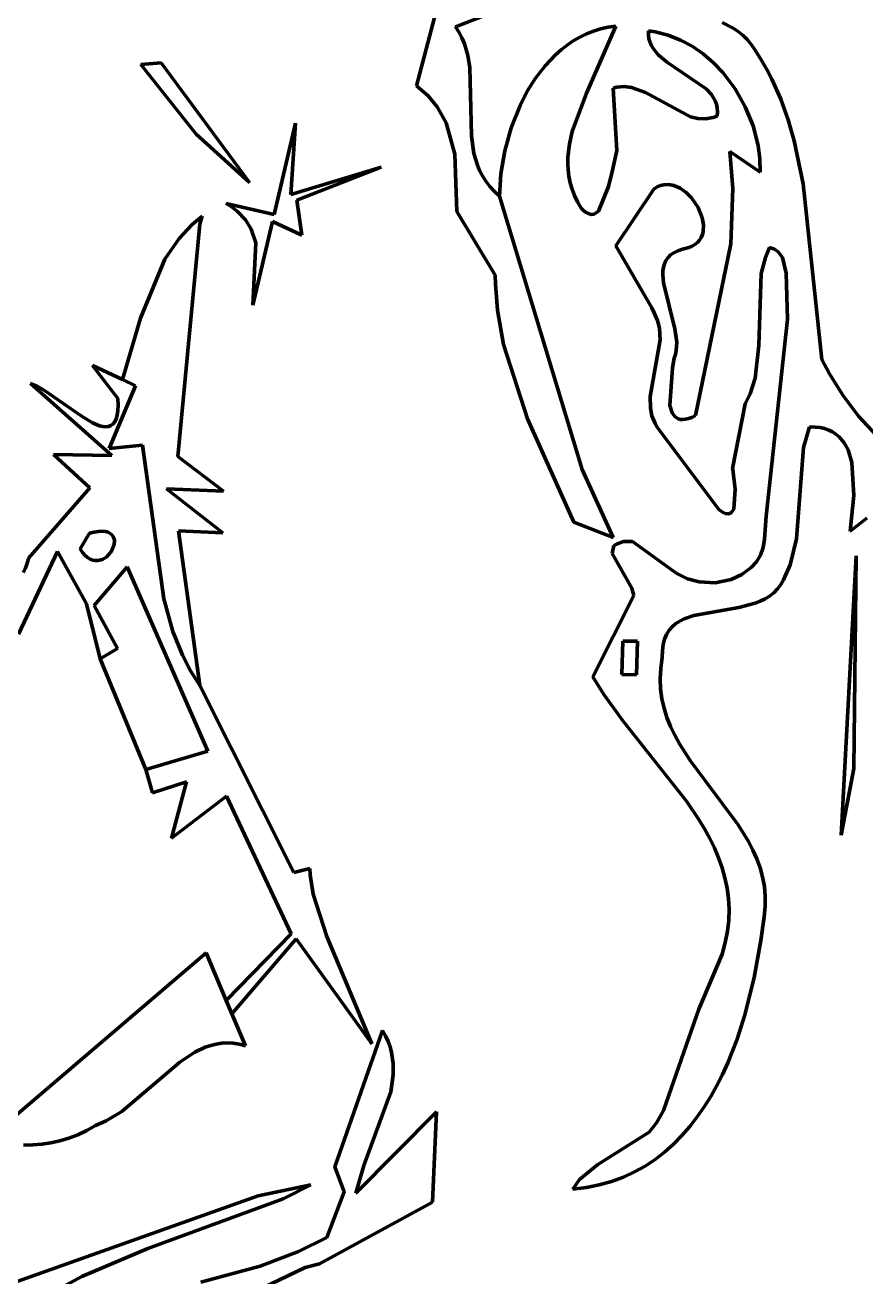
# Model space of a CAD drawing. Header units: millimetres. Extents: x 0 to 10.4, y 0 to 8.2.
# Drawn here: x 2.887 to 3.474, y 5.429 to 6.304 of the extents above; entities that cross this region are included whole.
import ezdxf

# ---------------------------------------------------------------- set-up
doc = ezdxf.new("R2010")
doc.units = ezdxf.units.MM
for name, color, linetype, lineweight in [('color#000000ff', 7, 'CONTINUOUS', 100), ('color#929292ff', 7, 'CONTINUOUS', 100), ('color#ffffffff', 7, 'CONTINUOUS', 100)]:
    doc.layers.add(name, color=color, linetype=linetype, lineweight=lineweight)

msp = doc.modelspace()

# ---------------------------------------------------------------- linework, layer by layer
at = {"layer": 'color#000000ff'}
for p, q in [((3.18743, 6.30237), (3.22356, 6.31639)), ((3.37372, 6.30552), (3.38136, 6.30152)), ((3.18983, 6.29854), (3.18743, 6.30237)), ((3.19186, 6.29462), (3.18983, 6.29854)), ((3.27882, 6.29746), (3.27414, 6.29518)), ((3.28369, 6.2994), (3.27882, 6.29746)), ((3.27891, 6.2561), (3.29939, 6.30297)), ((3.28874, 6.30098), (3.28369, 6.2994)), ((3.29397, 6.30218), (3.28874, 6.30098)), ((3.29939, 6.30297), (3.29397, 6.30218)), ((3.32677, 6.29882), (3.32209, 6.29952)), ((3.32209, 6.29952), (3.32212, 6.29669)), ((3.32212, 6.29669), (3.32251, 6.29404)), ((3.33583, 6.29654), (3.32677, 6.29882)), ((3.34448, 6.29316), (3.33583, 6.29654)), ((3.38136, 6.30152), (3.38491, 6.29912)), ((3.38491, 6.29912), (3.38826, 6.29639)), ((3.38826, 6.29639), (3.39137, 6.29332)), ((3.19355, 6.29062), (3.19186, 6.29462)), ((3.196, 6.28242), (3.19355, 6.29062)), ((3.26533, 6.28964), (3.2612, 6.28643)), ((3.26964, 6.29257), (3.26533, 6.28964)), ((3.27414, 6.29518), (3.26964, 6.29257)), ((3.32251, 6.29404), (3.32323, 6.29155)), ((3.32323, 6.29155), (3.32427, 6.28921)), ((3.32427, 6.28921), (3.32559, 6.287)), ((3.32559, 6.287), (3.32896, 6.28294)), ((3.35267, 6.28878), (3.34448, 6.29316)), ((3.36037, 6.28348), (3.35267, 6.28878)), ((3.39137, 6.29332), (3.39422, 6.28987)), ((3.39422, 6.28987), (3.39679, 6.286)), ((3.19745, 6.27399), (3.196, 6.28242)), ((3.25725, 6.28295), (3.24992, 6.27524)), ((3.2612, 6.28643), (3.25725, 6.28295)), ((3.32896, 6.28294), (3.33544, 6.27753)), ((3.36752, 6.27737), (3.36037, 6.28348)), ((3.39679, 6.286), (3.40099, 6.27938)), ((3.40099, 6.27938), (3.40485, 6.27265)), ((3.19852, 6.22635), (3.19745, 6.27399)), ((3.24992, 6.27524), (3.24334, 6.26666)), ((3.33544, 6.27753), (3.36255, 6.2592)), ((3.37408, 6.27052), (3.36752, 6.27737)), ((3.38274, 6.25911), (3.37408, 6.27052)), ((3.40485, 6.27265), (3.40841, 6.26581)), ((3.24334, 6.26666), (3.23751, 6.25735)), ((3.30526, 6.26069), (3.30009, 6.26023)), ((3.3103, 6.2601), (3.30526, 6.26069)), ((3.40841, 6.26581), (3.41463, 6.25183)), ((3.23751, 6.25735), (3.23243, 6.24747)), ((3.26892, 6.22941), (3.27891, 6.2561)), ((3.30009, 6.26023), (3.29744, 6.25955)), ((3.29744, 6.25955), (3.30002, 6.21608)), ((3.32009, 6.25653), (3.3103, 6.2601)), ((3.35155, 6.23943), (3.32009, 6.25653)), ((3.36255, 6.2592), (3.36613, 6.25521)), ((3.36613, 6.25521), (3.36874, 6.25074)), ((3.38982, 6.24658), (3.38274, 6.25911)), ((3.41463, 6.25183), (3.41979, 6.2375)), ((3.23243, 6.24747), (3.22623, 6.23188)), ((3.36874, 6.25074), (3.36962, 6.2483)), ((3.36962, 6.2483), (3.37017, 6.24571)), ((3.37017, 6.24571), (3.37037, 6.24294)), ((3.3952, 6.23326), (3.38982, 6.24658)), ((3.06059, 6.17124), (3.07565, 6.23505)), ((3.07565, 6.23505), (3.07233, 6.18531)), ((3.35667, 6.2383), (3.35155, 6.23943)), ((3.36194, 6.23811), (3.35667, 6.2383)), ((3.36739, 6.23904), (3.36194, 6.23811)), ((3.37019, 6.23999), (3.36739, 6.23904)), ((3.37037, 6.24294), (3.37019, 6.23999)), ((3.41979, 6.2375), (3.42401, 6.22286)), ((3.20027, 6.21387), (3.19852, 6.22635)), ((3.22623, 6.23188), (3.22176, 6.21581)), ((3.26693, 6.22044), (3.26892, 6.22941)), ((3.39872, 6.21946), (3.3952, 6.23326)), ((3.26591, 6.21146), (3.26693, 6.22044)), ((3.39996, 6.21015), (3.39872, 6.21946)), ((3.42401, 6.22286), (3.43017, 6.19285)), ((3.20261, 6.20589), (3.20027, 6.21387)), ((3.22176, 6.21581), (3.21901, 6.19975)), ((3.26582, 6.20697), (3.26591, 6.21146)), ((3.30002, 6.21608), (3.29706, 6.20233)), ((3.38111, 6.18951), (3.37905, 6.21522)), ((3.37905, 6.21522), (3.40027, 6.20085)), ((3.40027, 6.20085), (3.39996, 6.21015)), ((3.07233, 6.18531), (3.13538, 6.20447)), ((3.13538, 6.20447), (3.07657, 6.18138)), ((3.20422, 6.20202), (3.20261, 6.20589)), ((3.20618, 6.19824), (3.20422, 6.20202)), ((3.21901, 6.19975), (3.21801, 6.18421)), ((3.26605, 6.20248), (3.26582, 6.20697)), ((3.26661, 6.198), (3.26605, 6.20248)), ((3.29706, 6.20233), (3.29418, 6.19079)), ((3.2085, 6.19456), (3.20618, 6.19824)), ((3.21123, 6.19099), (3.2085, 6.19456)), ((3.21439, 6.18754), (3.21123, 6.19099)), ((3.26753, 6.19352), (3.26661, 6.198)), ((3.26882, 6.18906), (3.26753, 6.19352)), ((3.29418, 6.19079), (3.28723, 6.17371)), ((3.32593, 6.18913), (3.32823, 6.19054)), ((3.32823, 6.19054), (3.33056, 6.19151)), ((3.33056, 6.19151), (3.33291, 6.19208)), ((3.33291, 6.19208), (3.33526, 6.19226)), ((3.33526, 6.19226), (3.3376, 6.19208)), ((3.3376, 6.19208), (3.33991, 6.19156)), ((3.33991, 6.19156), (3.34438, 6.18965)), ((3.43017, 6.19285), (3.44332, 6.07016)), ((3.21801, 6.18421), (3.21439, 6.18754)), ((3.27053, 6.1846), (3.26882, 6.18906)), ((3.27265, 6.18016), (3.27053, 6.1846)), ((3.29929, 6.14944), (3.32593, 6.18913)), ((3.34438, 6.18965), (3.34856, 6.18671)), ((3.34856, 6.18671), (3.35231, 6.18297)), ((3.35231, 6.18297), (3.35687, 6.1763)), ((3.37959, 6.15089), (3.38111, 6.18951)), ((3.02997, 6.17735), (3.02721, 6.17904)), ((3.02721, 6.17904), (3.06059, 6.17124)), ((3.03483, 6.17371), (3.02997, 6.17735)), ((3.04056, 6.16769), (3.03483, 6.17371)), ((3.07657, 6.18138), (3.08008, 6.1569)), ((3.27523, 6.17573), (3.27265, 6.18016)), ((3.27675, 6.17422), (3.27523, 6.17573)), ((3.2782, 6.17305), (3.27675, 6.17422)), ((3.27957, 6.17221), (3.2782, 6.17305)), ((3.28723, 6.17371), (3.28433, 6.17166)), ((3.35687, 6.1763), (3.35978, 6.16899)), ((3.04463, 6.16107), (3.04056, 6.16769)), ((3.0594, 6.16649), (3.04585, 6.10792)), ((3.08008, 6.1569), (3.0594, 6.16649)), ((3.28208, 6.1714), (3.27957, 6.17221)), ((3.28433, 6.17166), (3.28208, 6.1714)), ((3.35978, 6.16899), (3.3606, 6.16411)), ((3.04786, 6.15146), (3.04463, 6.16107)), ((3.35985, 6.1573), (3.359, 6.15527)), ((3.36038, 6.15947), (3.35985, 6.1573)), ((3.3606, 6.16411), (3.36038, 6.15947)), ((3.04585, 6.10792), (3.04786, 6.15146)), ((3.32462, 6.10615), (3.29929, 6.14944)), ((3.34587, 6.14721), (3.34264, 6.14606)), ((3.34964, 6.14811), (3.34587, 6.14721)), ((3.35225, 6.14906), (3.34964, 6.14811)), ((3.35448, 6.15027), (3.35225, 6.14906)), ((3.35633, 6.15173), (3.35448, 6.15027)), ((3.35506, 6.03086), (3.37959, 6.15089)), ((3.35784, 6.15341), (3.35633, 6.15173)), ((3.359, 6.15527), (3.35784, 6.15341)), ((3.40678, 6.14837), (3.40382, 6.14121)), ((3.41017, 6.14721), (3.40678, 6.14837)), ((3.41285, 6.14533), (3.41017, 6.14721)), ((3.33438, 6.13919), (3.33332, 6.13698)), ((3.3358, 6.14122), (3.33438, 6.13919)), ((3.33763, 6.14305), (3.3358, 6.14122)), ((3.3399, 6.14467), (3.33763, 6.14305)), ((3.34264, 6.14606), (3.3399, 6.14467)), ((3.40382, 6.14121), (3.40097, 6.13013)), ((3.41571, 6.14135), (3.41285, 6.14533)), ((3.41825, 6.13036), (3.41571, 6.14135)), ((3.33221, 6.13207), (3.33209, 6.12939)), ((3.33209, 6.12939), (3.33254, 6.12368)), ((3.33261, 6.1346), (3.33221, 6.13207)), ((3.33332, 6.13698), (3.33261, 6.1346)), ((3.40097, 6.13013), (3.39933, 6.07974)), ((3.41918, 6.09814), (3.41825, 6.13036)), ((3.33254, 6.12368), (3.34065, 6.09157)), ((3.32602, 6.10268), (3.32462, 6.10615)), ((3.32851, 6.09739), (3.32602, 6.10268)), ((3.32992, 6.092), (3.32851, 6.09739)), ((3.40437, 5.96057), (3.41918, 6.09814)), ((3.33042, 6.08375), (3.32992, 6.092)), ((3.34065, 6.09157), (3.34187, 6.08218)), ((3.32333, 6.04432), (3.33042, 6.08375)), ((3.34187, 6.08218), (3.34158, 6.07634)), ((3.39933, 6.07974), (3.3968, 6.05695)), ((3.3401, 6.07097), (3.33885, 6.06418)), ((3.341, 6.07359), (3.3401, 6.07097)), ((3.34158, 6.07634), (3.341, 6.07359)), ((3.44332, 6.07016), (3.44852, 6.06013)), ((2.95149, 6.04279), (2.93367, 6.06596)), ((2.93367, 6.06596), (2.95472, 6.0562)), ((3.33885, 6.06418), (3.33718, 6.03786)), ((3.44852, 6.06013), (3.45788, 6.04507)), ((2.94723, 6.00301), (2.89053, 6.05322)), ((2.89053, 6.05322), (2.89277, 6.05243)), ((2.89277, 6.05243), (2.89516, 6.05134)), ((2.89516, 6.05134), (2.90027, 6.04846)), ((2.9639, 6.05178), (2.9455, 6.00794)), ((2.95472, 6.0562), (2.9639, 6.05178)), ((3.3968, 6.05695), (3.39331, 6.04607)), ((2.90027, 6.04846), (2.92584, 6.0306)), ((2.95163, 6.03826), (2.95149, 6.04279)), ((3.32348, 6.03605), (3.32333, 6.04432)), ((3.39331, 6.04607), (3.38982, 6.03909)), ((3.45788, 6.04507), (3.46895, 6.03049)), ((2.951, 6.03116), (2.95146, 6.03439)), ((2.95146, 6.03439), (2.95163, 6.03826)), ((3.3246, 6.03064), (3.32348, 6.03605)), ((3.33718, 6.03786), (3.33872, 6.03275)), ((3.38982, 6.03909), (3.38093, 5.99404)), ((2.92584, 6.0306), (2.93388, 6.02584)), ((2.93388, 6.02584), (2.93872, 6.02382)), ((2.94654, 6.02385), (2.94801, 6.0249)), ((2.94801, 6.0249), (2.94926, 6.02645)), ((2.94926, 6.02645), (2.95026, 6.02853)), ((2.95026, 6.02853), (2.951, 6.03116)), ((3.32672, 6.02533), (3.3246, 6.03064)), ((3.32822, 6.02273), (3.32672, 6.02533)), ((3.33872, 6.03275), (3.34047, 6.03024)), ((3.34047, 6.03024), (3.3429, 6.02864)), ((3.3429, 6.02864), (3.34439, 6.02822)), ((3.34439, 6.02822), (3.34608, 6.0281)), ((3.34608, 6.0281), (3.34799, 6.02828)), ((3.34799, 6.02828), (3.35011, 6.02878)), ((3.35011, 6.02878), (3.35247, 6.02964)), ((3.35247, 6.02964), (3.35506, 6.03086)), ((3.46895, 6.03049), (3.48154, 6.01696)), ((2.93872, 6.02382), (2.94093, 6.02327)), ((2.94093, 6.02327), (2.94298, 6.02307)), ((2.94298, 6.02307), (2.94486, 6.02325)), ((2.94486, 6.02325), (2.94654, 6.02385)), ((3.37127, 5.96528), (3.32822, 6.02273)), ((3.43476, 6.02292), (3.43053, 6.0086)), ((3.43855, 6.02286), (3.43476, 6.02292)), ((3.44204, 6.02248), (3.43855, 6.02286)), ((3.44523, 6.02177), (3.44204, 6.02248)), ((3.44814, 6.02077), (3.44523, 6.02177)), ((3.45077, 6.01949), (3.44814, 6.02077)), ((3.45315, 6.01794), (3.45077, 6.01949)), ((3.45528, 6.01615), (3.45315, 6.01794)), ((3.45885, 6.0119), (3.45528, 6.01615)), ((2.9455, 6.00794), (2.96879, 6.01015)), ((2.96879, 6.01015), (2.98353, 5.90295)), ((3.43053, 6.0086), (3.42559, 5.94477)), ((3.46156, 6.00688), (3.45885, 6.0119)), ((2.932, 5.98036), (2.90657, 6.00372)), ((2.90657, 6.00372), (2.94723, 6.00301)), ((3.46425, 5.99821), (3.46156, 6.00688)), ((3.46564, 5.97514), (3.46425, 5.99821)), ((3.38093, 5.99404), (3.38109, 5.99315)), ((3.38109, 5.99315), (3.38283, 5.97956)), ((2.88918, 5.93164), (2.932, 5.98036)), ((3.38283, 5.97956), (3.38175, 5.96543)), ((3.4631, 5.95024), (3.46564, 5.97514)), ((3.37294, 5.96406), (3.37127, 5.96528)), ((3.37445, 5.96317), (3.37294, 5.96406)), ((3.38175, 5.96543), (3.37992, 5.9629)), ((3.37582, 5.96258), (3.37445, 5.96317)), ((3.37812, 5.96224), (3.37582, 5.96258)), ((3.37992, 5.9629), (3.37812, 5.96224)), ((3.40323, 5.94461), (3.40437, 5.96057)), ((3.47475, 5.95935), (3.4631, 5.95024)), ((2.93162, 5.94875), (2.92505, 5.93778)), ((2.93502, 5.94955), (2.93162, 5.94875)), ((2.93801, 5.94998), (2.93502, 5.94955)), ((2.94061, 5.95007), (2.93801, 5.94998)), ((2.94283, 5.94985), (2.94061, 5.95007)), ((2.94469, 5.94936), (2.94283, 5.94985)), ((2.9462, 5.94861), (2.94469, 5.94936)), ((2.94739, 5.94766), (2.9462, 5.94861)), ((2.94826, 5.94652), (2.94739, 5.94766)), ((2.94915, 5.94383), (2.94826, 5.94652)), ((2.92505, 5.93778), (2.92677, 5.93529)), ((2.94713, 5.93619), (2.949, 5.9408)), ((2.949, 5.9408), (2.94915, 5.94383)), ((3.29673, 5.93466), (3.29803, 5.94017)), ((3.29803, 5.94017), (3.29971, 5.94115)), ((3.29971, 5.94115), (3.30467, 5.94291)), ((3.30467, 5.94291), (3.31104, 5.94287)), ((3.31104, 5.94287), (3.33974, 5.92221)), ((3.40033, 5.93339), (3.40227, 5.93869)), ((3.40227, 5.93869), (3.40323, 5.94461)), ((3.42559, 5.94477), (3.42122, 5.92667)), ((2.90931, 5.93598), (2.88199, 5.87811)), ((2.88813, 5.92774), (2.88918, 5.93164)), ((2.92954, 5.8993), (2.90931, 5.93598)), ((2.92677, 5.93529), (2.92853, 5.93329)), ((2.92853, 5.93329), (2.93032, 5.93176)), ((2.93032, 5.93176), (2.93213, 5.93065)), ((2.93213, 5.93065), (2.93393, 5.92995)), ((2.93393, 5.92995), (2.93571, 5.92961)), ((2.93571, 5.92961), (2.93745, 5.9296)), ((2.93745, 5.9296), (2.94075, 5.93046)), ((2.94075, 5.93046), (2.94369, 5.93226)), ((2.94369, 5.93226), (2.94713, 5.93619)), ((3.31058, 5.91038), (3.29673, 5.93466)), ((3.39397, 5.92467), (3.39753, 5.92872)), ((3.39753, 5.92872), (3.40033, 5.93339)), ((3.45686, 5.73791), (3.46713, 5.93283)), ((3.46713, 5.93283), (3.46567, 5.78438)), ((2.8854, 5.92119), (2.88686, 5.92426)), ((2.88686, 5.92426), (2.88813, 5.92774)), ((2.95809, 5.9252), (2.93505, 5.89832)), ((3.01426, 5.79652), (2.95809, 5.9252)), ((3.33974, 5.92221), (3.34198, 5.9206)), ((3.34198, 5.9206), (3.34938, 5.91684)), ((3.37991, 5.9164), (3.38747, 5.9198)), ((3.38747, 5.9198), (3.39397, 5.92467)), ((3.42122, 5.92667), (3.41651, 5.91628)), ((3.34938, 5.91684), (3.35753, 5.91466)), ((3.35753, 5.91466), (3.36886, 5.91418)), ((3.36886, 5.91418), (3.37991, 5.9164)), ((3.41455, 5.91282), (3.41226, 5.90978)), ((3.41651, 5.91628), (3.41455, 5.91282)), ((2.98353, 5.90295), (2.98998, 5.88005)), ((3.28334, 5.8485), (3.31204, 5.90529)), ((3.31204, 5.90529), (3.31058, 5.91038)), ((3.40362, 5.90294), (3.40027, 5.90129)), ((3.40676, 5.90488), (3.40362, 5.90294)), ((3.40965, 5.90715), (3.40676, 5.90488)), ((3.41226, 5.90978), (3.40965, 5.90715)), ((2.93923, 5.86096), (2.92954, 5.8993)), ((2.93505, 5.89832), (2.95133, 5.86827)), ((3.38524, 5.89691), (3.35381, 5.89133)), ((3.39672, 5.8999), (3.38524, 5.89691)), ((3.40027, 5.90129), (3.39672, 5.8999)), ((3.34128, 5.88556), (3.33881, 5.88343)), ((3.34405, 5.88739), (3.34128, 5.88556)), ((3.34708, 5.88893), (3.34405, 5.88739)), ((3.35381, 5.89133), (3.34708, 5.88893)), ((2.98998, 5.88005), (2.9967, 5.86345)), ((3.33486, 5.87807), (3.33345, 5.87477)), ((3.33666, 5.88094), (3.33486, 5.87807)), ((3.33881, 5.88343), (3.33666, 5.88094)), ((2.95133, 5.86827), (2.93923, 5.86096)), ((3.3042, 5.87341), (3.30355, 5.85)), ((3.31438, 5.87327), (3.3042, 5.87341)), ((3.31372, 5.84989), (3.31438, 5.87327)), ((3.33245, 5.87102), (3.3319, 5.86678)), ((3.33345, 5.87477), (3.33245, 5.87102)), ((2.9967, 5.86345), (3.00227, 5.85273)), ((3.33183, 5.86201), (3.33069, 5.85441)), ((3.3319, 5.86678), (3.33183, 5.86201)), ((3.00227, 5.85273), (3.00882, 5.84232)), ((3.30355, 5.85), (3.31372, 5.84989)), ((3.33069, 5.85441), (3.33029, 5.84709)), ((3.00882, 5.84232), (3.07437, 5.71179)), ((3.291, 5.83599), (3.28334, 5.8485)), ((3.33029, 5.84709), (3.33058, 5.84001)), ((3.30439, 5.81746), (3.291, 5.83599)), ((3.33058, 5.84001), (3.33151, 5.83317)), ((3.33151, 5.83317), (3.33302, 5.82653)), ((3.33302, 5.82653), (3.33505, 5.82009)), ((3.34863, 5.76164), (3.30439, 5.81746)), ((3.33505, 5.82009), (3.33756, 5.81382)), ((3.33756, 5.81382), (3.34048, 5.8077)), ((3.34048, 5.8077), (3.34377, 5.80172)), ((3.34377, 5.80172), (3.35122, 5.79008)), ((2.97108, 5.78361), (3.01426, 5.79652)), ((3.35122, 5.79008), (3.38482, 5.74508)), ((2.97562, 5.76741), (2.97108, 5.78361)), ((3.46567, 5.78438), (3.45686, 5.73791)), ((2.99951, 5.77514), (2.97562, 5.76741)), ((2.98907, 5.73586), (2.99951, 5.77514)), ((3.0274, 5.76507), (2.98907, 5.73586)), ((3.07254, 5.66898), (3.0274, 5.76507)), ((3.35731, 5.74877), (3.34863, 5.76164)), ((3.36127, 5.74223), (3.35731, 5.74877)), ((3.38482, 5.74508), (3.392, 5.73346)), ((3.36491, 5.7356), (3.36127, 5.74223)), ((3.3682, 5.72888), (3.36491, 5.7356)), ((3.37111, 5.72205), (3.3682, 5.72888)), ((3.392, 5.73346), (3.39512, 5.72748)), ((3.39512, 5.72748), (3.39784, 5.72138)), ((3.37359, 5.71512), (3.37111, 5.72205)), ((3.39784, 5.72138), (3.40012, 5.71512)), ((3.07437, 5.71179), (3.08567, 5.71466)), ((3.08567, 5.71466), (3.08592, 5.71009)), ((3.08592, 5.71009), (3.08783, 5.69672)), ((3.37561, 5.70807), (3.37359, 5.71512)), ((3.40012, 5.71512), (3.4019, 5.70869)), ((3.37713, 5.7009), (3.37561, 5.70807)), ((3.37811, 5.6936), (3.37713, 5.7009)), ((3.4019, 5.70869), (3.40312, 5.70207)), ((3.40312, 5.70207), (3.40374, 5.69524)), ((3.08783, 5.69672), (3.09742, 5.66697)), ((3.3785, 5.68615), (3.37811, 5.6936)), ((3.40374, 5.69524), (3.4037, 5.68819)), ((3.37828, 5.67856), (3.3785, 5.68615)), ((3.4037, 5.68819), (3.40294, 5.68088)), ((3.37741, 5.6708), (3.37828, 5.67856)), ((3.40294, 5.68088), (3.40069, 5.66422)), ((3.02722, 5.62241), (3.07254, 5.66898)), ((3.09742, 5.66697), (3.12887, 5.59204)), ((3.37584, 5.66289), (3.37741, 5.6708)), ((3.07612, 5.66552), (3.03102, 5.61314)), ((3.12887, 5.59204), (3.07612, 5.66552)), ((3.37353, 5.6548), (3.37584, 5.66289)), ((3.40069, 5.66422), (3.39601, 5.63846)), ((3.35737, 5.61629), (3.37353, 5.6548)), ((3.39601, 5.63846), (3.38951, 5.61247)), ((3.03102, 5.61314), (3.02722, 5.62241)), ((3.33262, 5.54555), (3.35737, 5.61629)), ((3.38951, 5.61247), (3.38403, 5.59541)), ((3.10297, 5.5062), (3.13632, 5.60153)), ((3.13632, 5.60153), (3.13849, 5.5977)), ((3.13849, 5.5977), (3.14027, 5.59384)), ((3.14027, 5.59384), (3.14168, 5.58997)), ((3.14168, 5.58997), (3.14274, 5.58608)), ((3.38403, 5.59541), (3.37752, 5.57884)), ((3.14274, 5.58608), (3.14388, 5.57826)), ((3.37752, 5.57884), (3.37386, 5.5708)), ((3.14389, 5.57039), (3.14212, 5.55853)), ((3.14388, 5.57826), (3.14389, 5.57039)), ((3.37386, 5.5708), (3.36991, 5.56298)), ((3.36991, 5.56298), (3.36567, 5.55539)), ((3.14212, 5.55853), (3.12321, 5.50718)), ((3.36567, 5.55539), (3.36112, 5.54808)), ((3.11781, 5.48791), (3.1741, 5.54457)), ((3.1741, 5.54457), (3.17134, 5.48149)), ((3.33049, 5.5419), (3.33262, 5.54555)), ((3.36112, 5.54808), (3.35625, 5.54105)), ((3.32266, 5.53039), (3.32783, 5.53685)), ((3.32783, 5.53685), (3.33049, 5.5419)), ((3.35625, 5.54105), (3.35106, 5.53436)), ((3.2868, 5.50781), (3.32266, 5.53039)), ((3.34552, 5.52802), (3.33964, 5.52206)), ((3.35106, 5.53436), (3.34552, 5.52802)), ((3.33964, 5.52206), (3.3334, 5.51651)), ((3.32679, 5.51141), (3.31979, 5.50678)), ((3.3334, 5.51651), (3.32679, 5.51141)), ((3.10954, 5.48864), (3.10297, 5.5062)), ((3.12321, 5.50718), (3.11781, 5.48791)), ((3.274, 5.49735), (3.2868, 5.50781)), ((3.31241, 5.50265), (3.30462, 5.49905)), ((3.31979, 5.50678), (3.31241, 5.50265)), ((3.04952, 5.48601), (3.08622, 5.49367)), ((3.08622, 5.49367), (3.06699, 5.48389)), ((3.26926, 5.49054), (3.274, 5.49735)), ((3.27876, 5.49173), (3.26926, 5.49054)), ((3.28781, 5.49356), (3.27876, 5.49173)), ((3.29643, 5.49601), (3.28781, 5.49356)), ((3.30462, 5.49905), (3.29643, 5.49601)), ((2.88043, 5.42588), (3.04952, 5.48601)), ((3.06699, 5.48389), (2.97253, 5.44906)), ((3.09736, 5.45679), (3.10954, 5.48864)), ((3.17134, 5.48149), (3.09245, 5.43851)), ((3.07778, 5.44718), (3.09736, 5.45679)), ((2.97253, 5.44906), (2.92624, 5.42972)), ((3.05095, 5.43684), (3.07778, 5.44718)), ((3.08232, 5.43597), (2.95613, 5.37545)), ((3.00947, 5.42571), (3.05095, 5.43684)), ((3.09245, 5.43851), (3.08232, 5.43597)), ((2.92624, 5.42972), (2.90738, 5.4193))]:
    msp.add_line(p, q, dxfattribs=at)
at = {"layer": 'color#929292ff'}
for p, q in [((3.16007, 6.26112), (3.18324, 6.34963)), ((3.22356, 6.31639), (3.18743, 6.30237)), ((3.18743, 6.30237), (3.18983, 6.29854)), ((3.18983, 6.29854), (3.19186, 6.29462)), ((3.19186, 6.29462), (3.19355, 6.29062)), ((3.19355, 6.29062), (3.196, 6.28242)), ((3.196, 6.28242), (3.19745, 6.27399)), ((2.96763, 6.27605), (2.98168, 6.27732)), ((3.00629, 6.22753), (2.96763, 6.27605)), ((2.98168, 6.27732), (3.04334, 6.19374)), ((3.19745, 6.27399), (3.19852, 6.22635)), ((3.16816, 6.25421), (3.16007, 6.26112)), ((3.17458, 6.24653), (3.16816, 6.25421)), ((3.18087, 6.2353), (3.17458, 6.24653)), ((3.18686, 6.21356), (3.18087, 6.2353)), ((3.04334, 6.19374), (3.00629, 6.22753)), ((3.19852, 6.22635), (3.20027, 6.21387)), ((3.18838, 6.17346), (3.18686, 6.21356)), ((3.20027, 6.21387), (3.20261, 6.20589)), ((3.20261, 6.20589), (3.20422, 6.20202)), ((3.20422, 6.20202), (3.20618, 6.19824)), ((3.20618, 6.19824), (3.2085, 6.19456)), ((3.2085, 6.19456), (3.21123, 6.19099)), ((3.21123, 6.19099), (3.21439, 6.18754)), ((3.21439, 6.18754), (3.21801, 6.18421)), ((3.21801, 6.18421), (3.27576, 5.99332)), ((3.21506, 6.12905), (3.18838, 6.17346)), ((3.00882, 6.16451), (2.99334, 6.00223)), ((2.9943, 6.15454), (3.0034, 6.1643)), ((3.0034, 6.1643), (3.01039, 6.17018)), ((3.01039, 6.17018), (3.00882, 6.16451)), ((2.98439, 6.14004), (2.9943, 6.15454)), ((2.96741, 6.09894), (2.98439, 6.14004)), ((3.21522, 6.12275), (3.21506, 6.12905)), ((3.21659, 6.10447), (3.21522, 6.12275)), ((3.22077, 6.08062), (3.21659, 6.10447)), ((2.95472, 6.0562), (2.96741, 6.09894)), ((3.23755, 6.02872), (3.22077, 6.08062)), ((2.9455, 6.00794), (2.9639, 6.05178)), ((2.9639, 6.05178), (2.95472, 6.0562)), ((3.26993, 5.95653), (3.23755, 6.02872)), ((2.96879, 6.01015), (2.9455, 6.00794)), ((2.98353, 5.90295), (2.96879, 6.01015)), ((2.99334, 6.00223), (3.02539, 5.97816)), ((3.27576, 5.99332), (3.29756, 5.94577)), ((3.02539, 5.97816), (2.98554, 5.97963)), ((2.98554, 5.97963), (3.02477, 5.94908)), ((3.29756, 5.94577), (3.26993, 5.95653)), ((2.92505, 5.93778), (2.93162, 5.94875)), ((2.93162, 5.94875), (2.93502, 5.94955)), ((2.93502, 5.94955), (2.93801, 5.94998)), ((2.93801, 5.94998), (2.94061, 5.95007)), ((2.94061, 5.95007), (2.94283, 5.94985)), ((2.94283, 5.94985), (2.94469, 5.94936)), ((2.94469, 5.94936), (2.9462, 5.94861)), ((2.9462, 5.94861), (2.94739, 5.94766)), ((2.94739, 5.94766), (2.94826, 5.94652)), ((2.94826, 5.94652), (2.94915, 5.94383)), ((3.02477, 5.94908), (2.99386, 5.95033)), ((2.99386, 5.95033), (3.00882, 5.84232)), ((2.92677, 5.93529), (2.92505, 5.93778)), ((2.949, 5.9408), (2.94713, 5.93619)), ((2.94915, 5.94383), (2.949, 5.9408)), ((2.92853, 5.93329), (2.92677, 5.93529)), ((2.93032, 5.93176), (2.92853, 5.93329)), ((2.93213, 5.93065), (2.93032, 5.93176)), ((2.93393, 5.92995), (2.93213, 5.93065)), ((2.93571, 5.92961), (2.93393, 5.92995)), ((2.93745, 5.9296), (2.93571, 5.92961)), ((2.94075, 5.93046), (2.93745, 5.9296)), ((2.94369, 5.93226), (2.94075, 5.93046)), ((2.94713, 5.93619), (2.94369, 5.93226)), ((2.93505, 5.89832), (2.95809, 5.9252)), ((2.95809, 5.9252), (3.01426, 5.79652)), ((2.98998, 5.88005), (2.98353, 5.90295)), ((2.95133, 5.86827), (2.93505, 5.89832)), ((2.9967, 5.86345), (2.98998, 5.88005)), ((2.93923, 5.86096), (2.95133, 5.86827)), ((3.30355, 5.85), (3.3042, 5.87341)), ((3.3042, 5.87341), (3.31438, 5.87327)), ((3.31438, 5.87327), (3.31372, 5.84989)), ((2.97108, 5.78361), (2.93923, 5.86096)), ((3.00227, 5.85273), (2.9967, 5.86345)), ((3.00882, 5.84232), (3.00227, 5.85273)), ((3.31372, 5.84989), (3.30355, 5.85)), ((3.01426, 5.79652), (2.97108, 5.78361)), ((2.87722, 5.53942), (3.01323, 5.65556)), ((3.01323, 5.65556), (3.02722, 5.62241)), ((3.02722, 5.62241), (3.03102, 5.61314)), ((3.03102, 5.61314), (3.04057, 5.5908)), ((3.01259, 5.58967), (3.00533, 5.58626)), ((3.01633, 5.59094), (3.01259, 5.58967)), ((3.02014, 5.59189), (3.01633, 5.59094)), ((3.02403, 5.59249), (3.02014, 5.59189)), ((3.02801, 5.5927), (3.02403, 5.59249)), ((3.03209, 5.59251), (3.02801, 5.5927)), ((3.03627, 5.59189), (3.03209, 5.59251)), ((3.04057, 5.5908), (3.03627, 5.59189)), ((2.99483, 5.57939), (2.95415, 5.54489)), ((3.00533, 5.58626), (2.99483, 5.57939)), ((2.95415, 5.54489), (2.94338, 5.53821)), ((2.93588, 5.53497), (2.92972, 5.53149)), ((2.94338, 5.53821), (2.93588, 5.53497)), ((2.91728, 5.52625), (2.91102, 5.52441)), ((2.92352, 5.5286), (2.91728, 5.52625)), ((2.92972, 5.53149), (2.92352, 5.5286)), ((2.89205, 5.52153), (2.88568, 5.52131)), ((2.8984, 5.52209), (2.89205, 5.52153)), ((2.90472, 5.52304), (2.8984, 5.52209)), ((2.91102, 5.52441), (2.90472, 5.52304))]:
    msp.add_line(p, q, dxfattribs=at)
at = {"layer": 'color#ffffffff'}
for p, q in [((3.18324, 6.34963), (3.16007, 6.26112)), ((3.38136, 6.30152), (3.37372, 6.30552)), ((3.27414, 6.29518), (3.27882, 6.29746)), ((3.27882, 6.29746), (3.28369, 6.2994)), ((3.29939, 6.30297), (3.27891, 6.2561)), ((3.28369, 6.2994), (3.28874, 6.30098)), ((3.28874, 6.30098), (3.29397, 6.30218)), ((3.29397, 6.30218), (3.29939, 6.30297)), ((3.32212, 6.29669), (3.32209, 6.29952)), ((3.32209, 6.29952), (3.32677, 6.29882)), ((3.32251, 6.29404), (3.32212, 6.29669)), ((3.32677, 6.29882), (3.33583, 6.29654)), ((3.33583, 6.29654), (3.34448, 6.29316)), ((3.38491, 6.29912), (3.38136, 6.30152)), ((3.38826, 6.29639), (3.38491, 6.29912)), ((3.39137, 6.29332), (3.38826, 6.29639)), ((3.2612, 6.28643), (3.26533, 6.28964)), ((3.26533, 6.28964), (3.26964, 6.29257)), ((3.26964, 6.29257), (3.27414, 6.29518)), ((3.32323, 6.29155), (3.32251, 6.29404)), ((3.32427, 6.28921), (3.32323, 6.29155)), ((3.32559, 6.287), (3.32427, 6.28921)), ((3.32896, 6.28294), (3.32559, 6.287)), ((3.34448, 6.29316), (3.35267, 6.28878)), ((3.35267, 6.28878), (3.36037, 6.28348)), ((3.39422, 6.28987), (3.39137, 6.29332)), ((3.39679, 6.286), (3.39422, 6.28987)), ((3.24992, 6.27524), (3.25725, 6.28295)), ((3.25725, 6.28295), (3.2612, 6.28643)), ((3.33544, 6.27753), (3.32896, 6.28294)), ((3.36037, 6.28348), (3.36752, 6.27737)), ((3.40099, 6.27938), (3.39679, 6.286)), ((3.40485, 6.27265), (3.40099, 6.27938)), ((2.98168, 6.27732), (2.96763, 6.27605)), ((2.96763, 6.27605), (3.00629, 6.22753)), ((3.04334, 6.19374), (2.98168, 6.27732)), ((3.24334, 6.26666), (3.24992, 6.27524)), ((3.36255, 6.2592), (3.33544, 6.27753)), ((3.36752, 6.27737), (3.37408, 6.27052)), ((3.37408, 6.27052), (3.38274, 6.25911)), ((3.40841, 6.26581), (3.40485, 6.27265)), ((3.16007, 6.26112), (3.16816, 6.25421)), ((3.23751, 6.25735), (3.24334, 6.26666)), ((3.30009, 6.26023), (3.30526, 6.26069)), ((3.30526, 6.26069), (3.3103, 6.2601)), ((3.41463, 6.25183), (3.40841, 6.26581)), ((3.16816, 6.25421), (3.17458, 6.24653)), ((3.23243, 6.24747), (3.23751, 6.25735)), ((3.27891, 6.2561), (3.26892, 6.22941)), ((3.29744, 6.25955), (3.30009, 6.26023)), ((3.30002, 6.21608), (3.29744, 6.25955)), ((3.3103, 6.2601), (3.32009, 6.25653)), ((3.32009, 6.25653), (3.35155, 6.23943)), ((3.36613, 6.25521), (3.36255, 6.2592)), ((3.36874, 6.25074), (3.36613, 6.25521)), ((3.38274, 6.25911), (3.38982, 6.24658)), ((3.41979, 6.2375), (3.41463, 6.25183)), ((3.17458, 6.24653), (3.18087, 6.2353)), ((3.22623, 6.23188), (3.23243, 6.24747)), ((3.36962, 6.2483), (3.36874, 6.25074)), ((3.37017, 6.24571), (3.36962, 6.2483)), ((3.37037, 6.24294), (3.37017, 6.24571)), ((3.38982, 6.24658), (3.3952, 6.23326)), ((3.07565, 6.23505), (3.06059, 6.17124)), ((3.07233, 6.18531), (3.07565, 6.23505)), ((3.18087, 6.2353), (3.18686, 6.21356)), ((3.35155, 6.23943), (3.35667, 6.2383)), ((3.35667, 6.2383), (3.36194, 6.23811)), ((3.36194, 6.23811), (3.36739, 6.23904)), ((3.36739, 6.23904), (3.37019, 6.23999)), ((3.37019, 6.23999), (3.37037, 6.24294)), ((3.42401, 6.22286), (3.41979, 6.2375)), ((3.00629, 6.22753), (3.04334, 6.19374)), ((3.22176, 6.21581), (3.22623, 6.23188)), ((3.26892, 6.22941), (3.26693, 6.22044)), ((3.3952, 6.23326), (3.39872, 6.21946)), ((3.26693, 6.22044), (3.26591, 6.21146)), ((3.39872, 6.21946), (3.39996, 6.21015)), ((3.43017, 6.19285), (3.42401, 6.22286)), ((3.18686, 6.21356), (3.18838, 6.17346)), ((3.21901, 6.19975), (3.22176, 6.21581)), ((3.26591, 6.21146), (3.26582, 6.20697)), ((3.29706, 6.20233), (3.30002, 6.21608)), ((3.40027, 6.20085), (3.37905, 6.21522)), ((3.37905, 6.21522), (3.38111, 6.18951)), ((3.39996, 6.21015), (3.40027, 6.20085)), ((3.13538, 6.20447), (3.07233, 6.18531)), ((3.07657, 6.18138), (3.13538, 6.20447)), ((3.21801, 6.18421), (3.21901, 6.19975)), ((3.26582, 6.20697), (3.26605, 6.20248)), ((3.26605, 6.20248), (3.26661, 6.198)), ((3.29418, 6.19079), (3.29706, 6.20233)), ((3.26661, 6.198), (3.26753, 6.19352)), ((3.26753, 6.19352), (3.26882, 6.18906)), ((3.28723, 6.17371), (3.29418, 6.19079)), ((3.32823, 6.19054), (3.32593, 6.18913)), ((3.33056, 6.19151), (3.32823, 6.19054)), ((3.33291, 6.19208), (3.33056, 6.19151)), ((3.33526, 6.19226), (3.33291, 6.19208)), ((3.3376, 6.19208), (3.33526, 6.19226)), ((3.33991, 6.19156), (3.3376, 6.19208)), ((3.34438, 6.18965), (3.33991, 6.19156)), ((3.44332, 6.07016), (3.43017, 6.19285)), ((3.27576, 5.99332), (3.21801, 6.18421)), ((3.26882, 6.18906), (3.27053, 6.1846)), ((3.27053, 6.1846), (3.27265, 6.18016)), ((3.32593, 6.18913), (3.29929, 6.14944)), ((3.34856, 6.18671), (3.34438, 6.18965)), ((3.35231, 6.18297), (3.34856, 6.18671)), ((3.35687, 6.1763), (3.35231, 6.18297)), ((3.38111, 6.18951), (3.37959, 6.15089)), ((3.06059, 6.17124), (3.02721, 6.17904)), ((3.02721, 6.17904), (3.02997, 6.17735)), ((3.02997, 6.17735), (3.03483, 6.17371)), ((3.03483, 6.17371), (3.04056, 6.16769)), ((3.08008, 6.1569), (3.07657, 6.18138)), ((3.18838, 6.17346), (3.21506, 6.12905)), ((3.27265, 6.18016), (3.27523, 6.17573)), ((3.27523, 6.17573), (3.27675, 6.17422)), ((3.27675, 6.17422), (3.2782, 6.17305)), ((3.2782, 6.17305), (3.27957, 6.17221)), ((3.28433, 6.17166), (3.28723, 6.17371)), ((3.35978, 6.16899), (3.35687, 6.1763)), ((2.99334, 6.00223), (3.00882, 6.16451)), ((3.0034, 6.1643), (2.9943, 6.15454)), ((3.01039, 6.17018), (3.0034, 6.1643)), ((3.00882, 6.16451), (3.01039, 6.17018)), ((3.04056, 6.16769), (3.04463, 6.16107)), ((3.04585, 6.10792), (3.0594, 6.16649)), ((3.0594, 6.16649), (3.08008, 6.1569)), ((3.27957, 6.17221), (3.28208, 6.1714)), ((3.28208, 6.1714), (3.28433, 6.17166)), ((3.3606, 6.16411), (3.35978, 6.16899)), ((3.04463, 6.16107), (3.04786, 6.15146)), ((3.359, 6.15527), (3.35985, 6.1573)), ((3.35985, 6.1573), (3.36038, 6.15947)), ((3.36038, 6.15947), (3.3606, 6.16411)), ((2.9943, 6.15454), (2.98439, 6.14004)), ((3.04786, 6.15146), (3.04585, 6.10792)), ((3.29929, 6.14944), (3.32462, 6.10615)), ((3.34264, 6.14606), (3.34587, 6.14721)), ((3.34587, 6.14721), (3.34964, 6.14811)), ((3.34964, 6.14811), (3.35225, 6.14906)), ((3.35225, 6.14906), (3.35448, 6.15027)), ((3.35448, 6.15027), (3.35633, 6.15173)), ((3.37959, 6.15089), (3.35506, 6.03086)), ((3.35633, 6.15173), (3.35784, 6.15341)), ((3.35784, 6.15341), (3.359, 6.15527)), ((3.40382, 6.14121), (3.40678, 6.14837)), ((3.40678, 6.14837), (3.41017, 6.14721)), ((3.41017, 6.14721), (3.41285, 6.14533)), ((2.98439, 6.14004), (2.96741, 6.09894)), ((3.33332, 6.13698), (3.33438, 6.13919)), ((3.33438, 6.13919), (3.3358, 6.14122)), ((3.3358, 6.14122), (3.33763, 6.14305)), ((3.33763, 6.14305), (3.3399, 6.14467)), ((3.3399, 6.14467), (3.34264, 6.14606)), ((3.40097, 6.13013), (3.40382, 6.14121)), ((3.41285, 6.14533), (3.41571, 6.14135)), ((3.41571, 6.14135), (3.41825, 6.13036)), ((3.33209, 6.12939), (3.33221, 6.13207)), ((3.33254, 6.12368), (3.33209, 6.12939)), ((3.33221, 6.13207), (3.33261, 6.1346)), ((3.33261, 6.1346), (3.33332, 6.13698)), ((3.39933, 6.07974), (3.40097, 6.13013)), ((3.41825, 6.13036), (3.41918, 6.09814)), ((3.21506, 6.12905), (3.21522, 6.12275)), ((3.21522, 6.12275), (3.21659, 6.10447)), ((3.34065, 6.09157), (3.33254, 6.12368)), ((3.21659, 6.10447), (3.22077, 6.08062)), ((3.32462, 6.10615), (3.32602, 6.10268)), ((2.96741, 6.09894), (2.95472, 6.0562)), ((3.32602, 6.10268), (3.32851, 6.09739)), ((3.32851, 6.09739), (3.32992, 6.092)), ((3.41918, 6.09814), (3.40437, 5.96057)), ((3.32992, 6.092), (3.33042, 6.08375)), ((3.34187, 6.08218), (3.34065, 6.09157)), ((3.22077, 6.08062), (3.23755, 6.02872)), ((3.33042, 6.08375), (3.32333, 6.04432)), ((3.34158, 6.07634), (3.34187, 6.08218)), ((3.3968, 6.05695), (3.39933, 6.07974)), ((3.33885, 6.06418), (3.3401, 6.07097)), ((3.3401, 6.07097), (3.341, 6.07359)), ((3.341, 6.07359), (3.34158, 6.07634)), ((3.44852, 6.06013), (3.44332, 6.07016)), ((2.95472, 6.0562), (2.93367, 6.06596)), ((2.93367, 6.06596), (2.95149, 6.04279)), ((3.33718, 6.03786), (3.33885, 6.06418)), ((3.45788, 6.04507), (3.44852, 6.06013)), ((2.89277, 6.05243), (2.89053, 6.05322)), ((2.89053, 6.05322), (2.94723, 6.00301)), ((2.89516, 6.05134), (2.89277, 6.05243)), ((2.90027, 6.04846), (2.89516, 6.05134)), ((3.39331, 6.04607), (3.3968, 6.05695)), ((2.92584, 6.0306), (2.90027, 6.04846)), ((2.95149, 6.04279), (2.95163, 6.03826)), ((3.32333, 6.04432), (3.32348, 6.03605)), ((3.38982, 6.03909), (3.39331, 6.04607)), ((3.46895, 6.03049), (3.45788, 6.04507)), ((2.95146, 6.03439), (2.951, 6.03116)), ((2.95163, 6.03826), (2.95146, 6.03439)), ((3.32348, 6.03605), (3.3246, 6.03064)), ((3.33872, 6.03275), (3.33718, 6.03786)), ((3.38093, 5.99404), (3.38982, 6.03909)), ((2.93388, 6.02584), (2.92584, 6.0306)), ((2.93872, 6.02382), (2.93388, 6.02584)), ((2.94801, 6.0249), (2.94654, 6.02385)), ((2.94926, 6.02645), (2.94801, 6.0249)), ((2.95026, 6.02853), (2.94926, 6.02645)), ((2.951, 6.03116), (2.95026, 6.02853)), ((3.23755, 6.02872), (3.26993, 5.95653)), ((3.3246, 6.03064), (3.32672, 6.02533)), ((3.32672, 6.02533), (3.32822, 6.02273)), ((3.34047, 6.03024), (3.33872, 6.03275)), ((3.3429, 6.02864), (3.34047, 6.03024)), ((3.34439, 6.02822), (3.3429, 6.02864)), ((3.34608, 6.0281), (3.34439, 6.02822)), ((3.34799, 6.02828), (3.34608, 6.0281)), ((3.35011, 6.02878), (3.34799, 6.02828)), ((3.35247, 6.02964), (3.35011, 6.02878)), ((3.35506, 6.03086), (3.35247, 6.02964)), ((3.48154, 6.01696), (3.46895, 6.03049)), ((2.94093, 6.02327), (2.93872, 6.02382)), ((2.94298, 6.02307), (2.94093, 6.02327)), ((2.94486, 6.02325), (2.94298, 6.02307)), ((2.94654, 6.02385), (2.94486, 6.02325)), ((3.32822, 6.02273), (3.37127, 5.96528)), ((3.43053, 6.0086), (3.43476, 6.02292)), ((3.43476, 6.02292), (3.43855, 6.02286)), ((3.43855, 6.02286), (3.44204, 6.02248)), ((3.44204, 6.02248), (3.44523, 6.02177)), ((3.44523, 6.02177), (3.44814, 6.02077)), ((3.44814, 6.02077), (3.45077, 6.01949)), ((3.45077, 6.01949), (3.45315, 6.01794)), ((3.45315, 6.01794), (3.45528, 6.01615)), ((3.45528, 6.01615), (3.45885, 6.0119)), ((3.42559, 5.94477), (3.43053, 6.0086)), ((3.45885, 6.0119), (3.46156, 6.00688)), ((2.94723, 6.00301), (2.90657, 6.00372)), ((2.90657, 6.00372), (2.932, 5.98036)), ((3.02539, 5.97816), (2.99334, 6.00223)), ((3.46156, 6.00688), (3.46425, 5.99821)), ((3.46425, 5.99821), (3.46564, 5.97514)), ((3.29756, 5.94577), (3.27576, 5.99332)), ((3.38109, 5.99315), (3.38093, 5.99404)), ((3.38283, 5.97956), (3.38109, 5.99315)), ((2.932, 5.98036), (2.88918, 5.93164)), ((3.02477, 5.94908), (2.98554, 5.97963)), ((2.98554, 5.97963), (3.02539, 5.97816)), ((3.38175, 5.96543), (3.38283, 5.97956)), ((3.46564, 5.97514), (3.4631, 5.95024)), ((3.37127, 5.96528), (3.37294, 5.96406)), ((3.37294, 5.96406), (3.37445, 5.96317)), ((3.37992, 5.9629), (3.38175, 5.96543)), ((3.26993, 5.95653), (3.29756, 5.94577)), ((3.37445, 5.96317), (3.37582, 5.96258)), ((3.37582, 5.96258), (3.37812, 5.96224)), ((3.37812, 5.96224), (3.37992, 5.9629)), ((3.40437, 5.96057), (3.40323, 5.94461)), ((3.4631, 5.95024), (3.47475, 5.95935)), ((3.00882, 5.84232), (2.99386, 5.95033)), ((2.99386, 5.95033), (3.02477, 5.94908)), ((3.29803, 5.94017), (3.29673, 5.93466)), ((3.29971, 5.94115), (3.29803, 5.94017)), ((3.30467, 5.94291), (3.29971, 5.94115)), ((3.31104, 5.94287), (3.30467, 5.94291)), ((3.33974, 5.92221), (3.31104, 5.94287)), ((3.40227, 5.93869), (3.40033, 5.93339)), ((3.40323, 5.94461), (3.40227, 5.93869)), ((3.42122, 5.92667), (3.42559, 5.94477)), ((2.88199, 5.87811), (2.90931, 5.93598)), ((2.88918, 5.93164), (2.88813, 5.92774)), ((2.90931, 5.93598), (2.92954, 5.8993)), ((3.29673, 5.93466), (3.31058, 5.91038)), ((3.39753, 5.92872), (3.39397, 5.92467)), ((3.40033, 5.93339), (3.39753, 5.92872)), ((3.46713, 5.93283), (3.45686, 5.73791)), ((3.46567, 5.78438), (3.46713, 5.93283)), ((2.88686, 5.92426), (2.8854, 5.92119)), ((2.88813, 5.92774), (2.88686, 5.92426)), ((3.34198, 5.9206), (3.33974, 5.92221)), ((3.34938, 5.91684), (3.34198, 5.9206)), ((3.38747, 5.9198), (3.37991, 5.9164)), ((3.39397, 5.92467), (3.38747, 5.9198)), ((3.41651, 5.91628), (3.42122, 5.92667)), ((3.35753, 5.91466), (3.34938, 5.91684)), ((3.36886, 5.91418), (3.35753, 5.91466)), ((3.37991, 5.9164), (3.36886, 5.91418)), ((3.41226, 5.90978), (3.41455, 5.91282)), ((3.41455, 5.91282), (3.41651, 5.91628)), ((3.31204, 5.90529), (3.28334, 5.8485)), ((3.31058, 5.91038), (3.31204, 5.90529)), ((3.40027, 5.90129), (3.40362, 5.90294)), ((3.40362, 5.90294), (3.40676, 5.90488)), ((3.40676, 5.90488), (3.40965, 5.90715)), ((3.40965, 5.90715), (3.41226, 5.90978)), ((2.92954, 5.8993), (2.93923, 5.86096)), ((3.35381, 5.89133), (3.38524, 5.89691)), ((3.38524, 5.89691), (3.39672, 5.8999)), ((3.39672, 5.8999), (3.40027, 5.90129)), ((3.33881, 5.88343), (3.34128, 5.88556)), ((3.34128, 5.88556), (3.34405, 5.88739)), ((3.34405, 5.88739), (3.34708, 5.88893)), ((3.34708, 5.88893), (3.35381, 5.89133)), ((3.33345, 5.87477), (3.33486, 5.87807)), ((3.33486, 5.87807), (3.33666, 5.88094)), ((3.33666, 5.88094), (3.33881, 5.88343)), ((3.3319, 5.86678), (3.33245, 5.87102)), ((3.33245, 5.87102), (3.33345, 5.87477)), ((2.93923, 5.86096), (2.97108, 5.78361)), ((3.33069, 5.85441), (3.33183, 5.86201)), ((3.33183, 5.86201), (3.3319, 5.86678)), ((3.33029, 5.84709), (3.33069, 5.85441)), ((3.07437, 5.71179), (3.00882, 5.84232)), ((3.28334, 5.8485), (3.291, 5.83599)), ((3.33058, 5.84001), (3.33029, 5.84709)), ((3.291, 5.83599), (3.30439, 5.81746)), ((3.33151, 5.83317), (3.33058, 5.84001)), ((3.33302, 5.82653), (3.33151, 5.83317)), ((3.33505, 5.82009), (3.33302, 5.82653)), ((3.30439, 5.81746), (3.34863, 5.76164)), ((3.33756, 5.81382), (3.33505, 5.82009)), ((3.34048, 5.8077), (3.33756, 5.81382)), ((3.34377, 5.80172), (3.34048, 5.8077)), ((3.35122, 5.79008), (3.34377, 5.80172)), ((3.38482, 5.74508), (3.35122, 5.79008)), ((2.97108, 5.78361), (2.97562, 5.76741)), ((3.45686, 5.73791), (3.46567, 5.78438)), ((2.97562, 5.76741), (2.99951, 5.77514)), ((2.99951, 5.77514), (2.98907, 5.73586)), ((2.98907, 5.73586), (3.0274, 5.76507)), ((3.0274, 5.76507), (3.07254, 5.66898)), ((3.34863, 5.76164), (3.35731, 5.74877)), ((3.35731, 5.74877), (3.36127, 5.74223)), ((3.392, 5.73346), (3.38482, 5.74508)), ((3.36127, 5.74223), (3.36491, 5.7356)), ((3.36491, 5.7356), (3.3682, 5.72888)), ((3.3682, 5.72888), (3.37111, 5.72205)), ((3.39512, 5.72748), (3.392, 5.73346)), ((3.39784, 5.72138), (3.39512, 5.72748)), ((3.37111, 5.72205), (3.37359, 5.71512)), ((3.40012, 5.71512), (3.39784, 5.72138)), ((3.08567, 5.71466), (3.07437, 5.71179)), ((3.08592, 5.71009), (3.08567, 5.71466)), ((3.08783, 5.69672), (3.08592, 5.71009)), ((3.37359, 5.71512), (3.37561, 5.70807)), ((3.4019, 5.70869), (3.40012, 5.71512)), ((3.37561, 5.70807), (3.37713, 5.7009)), ((3.37713, 5.7009), (3.37811, 5.6936)), ((3.40312, 5.70207), (3.4019, 5.70869)), ((3.40374, 5.69524), (3.40312, 5.70207)), ((3.09742, 5.66697), (3.08783, 5.69672)), ((3.37811, 5.6936), (3.3785, 5.68615)), ((3.4037, 5.68819), (3.40374, 5.69524)), ((3.3785, 5.68615), (3.37828, 5.67856)), ((3.40294, 5.68088), (3.4037, 5.68819)), ((3.37828, 5.67856), (3.37741, 5.6708)), ((3.40069, 5.66422), (3.40294, 5.68088)), ((3.07254, 5.66898), (3.02722, 5.62241)), ((3.12887, 5.59204), (3.09742, 5.66697)), ((3.37741, 5.6708), (3.37584, 5.66289)), ((3.03102, 5.61314), (3.07612, 5.66552)), ((3.07612, 5.66552), (3.12887, 5.59204)), ((3.37584, 5.66289), (3.37353, 5.6548)), ((3.39601, 5.63846), (3.40069, 5.66422)), ((3.01323, 5.65556), (2.87722, 5.53942)), ((3.02722, 5.62241), (3.01323, 5.65556)), ((3.37353, 5.6548), (3.35737, 5.61629)), ((3.38951, 5.61247), (3.39601, 5.63846)), ((3.35737, 5.61629), (3.33262, 5.54555)), ((3.04057, 5.5908), (3.03102, 5.61314)), ((3.38403, 5.59541), (3.38951, 5.61247)), ((3.13632, 5.60153), (3.10297, 5.5062)), ((3.13849, 5.5977), (3.13632, 5.60153)), ((3.14027, 5.59384), (3.13849, 5.5977)), ((3.00533, 5.58626), (3.01259, 5.58967)), ((3.01259, 5.58967), (3.01633, 5.59094)), ((3.01633, 5.59094), (3.02014, 5.59189)), ((3.02014, 5.59189), (3.02403, 5.59249)), ((3.02403, 5.59249), (3.02801, 5.5927)), ((3.02801, 5.5927), (3.03209, 5.59251)), ((3.03209, 5.59251), (3.03627, 5.59189)), ((3.03627, 5.59189), (3.04057, 5.5908)), ((3.14168, 5.58997), (3.14027, 5.59384)), ((3.14274, 5.58608), (3.14168, 5.58997)), ((3.37752, 5.57884), (3.38403, 5.59541)), ((2.95415, 5.54489), (2.99483, 5.57939)), ((2.99483, 5.57939), (3.00533, 5.58626)), ((3.14388, 5.57826), (3.14274, 5.58608)), ((3.37386, 5.5708), (3.37752, 5.57884)), ((3.14212, 5.55853), (3.14389, 5.57039)), ((3.14389, 5.57039), (3.14388, 5.57826)), ((3.36991, 5.56298), (3.37386, 5.5708)), ((3.36567, 5.55539), (3.36991, 5.56298)), ((3.12321, 5.50718), (3.14212, 5.55853)), ((3.36112, 5.54808), (3.36567, 5.55539)), ((2.94338, 5.53821), (2.95415, 5.54489)), ((3.1741, 5.54457), (3.11781, 5.48791)), ((3.17134, 5.48149), (3.1741, 5.54457)), ((3.33262, 5.54555), (3.33049, 5.5419)), ((3.35625, 5.54105), (3.36112, 5.54808)), ((2.92972, 5.53149), (2.93588, 5.53497)), ((2.93588, 5.53497), (2.94338, 5.53821)), ((3.32783, 5.53685), (3.32266, 5.53039)), ((3.33049, 5.5419), (3.32783, 5.53685)), ((3.35106, 5.53436), (3.35625, 5.54105)), ((2.91102, 5.52441), (2.91728, 5.52625)), ((2.91728, 5.52625), (2.92352, 5.5286)), ((2.92352, 5.5286), (2.92972, 5.53149)), ((3.32266, 5.53039), (3.2868, 5.50781)), ((3.33964, 5.52206), (3.34552, 5.52802)), ((3.34552, 5.52802), (3.35106, 5.53436)), ((2.88568, 5.52131), (2.89205, 5.52153)), ((2.89205, 5.52153), (2.8984, 5.52209)), ((2.8984, 5.52209), (2.90472, 5.52304)), ((2.90472, 5.52304), (2.91102, 5.52441)), ((3.3334, 5.51651), (3.33964, 5.52206)), ((3.31979, 5.50678), (3.32679, 5.51141)), ((3.32679, 5.51141), (3.3334, 5.51651)), ((3.10297, 5.5062), (3.10954, 5.48864)), ((3.11781, 5.48791), (3.12321, 5.50718)), ((3.2868, 5.50781), (3.274, 5.49735)), ((3.30462, 5.49905), (3.31241, 5.50265)), ((3.31241, 5.50265), (3.31979, 5.50678)), ((3.08622, 5.49367), (3.04952, 5.48601)), ((3.06699, 5.48389), (3.08622, 5.49367)), ((3.274, 5.49735), (3.26926, 5.49054)), ((3.26926, 5.49054), (3.27876, 5.49173)), ((3.27876, 5.49173), (3.28781, 5.49356)), ((3.28781, 5.49356), (3.29643, 5.49601)), ((3.29643, 5.49601), (3.30462, 5.49905)), ((3.04952, 5.48601), (2.88043, 5.42588)), ((2.97253, 5.44906), (3.06699, 5.48389)), ((3.10954, 5.48864), (3.09736, 5.45679)), ((3.09245, 5.43851), (3.17134, 5.48149)), ((3.09736, 5.45679), (3.07778, 5.44718)), ((2.92624, 5.42972), (2.97253, 5.44906)), ((3.07778, 5.44718), (3.05095, 5.43684)), ((2.95613, 5.37545), (3.08232, 5.43597)), ((3.05095, 5.43684), (3.00947, 5.42571)), ((3.08232, 5.43597), (3.09245, 5.43851)), ((2.90738, 5.4193), (2.92624, 5.42972))]:
    msp.add_line(p, q, dxfattribs=at)

doc.saveas('drawing.dxf')
